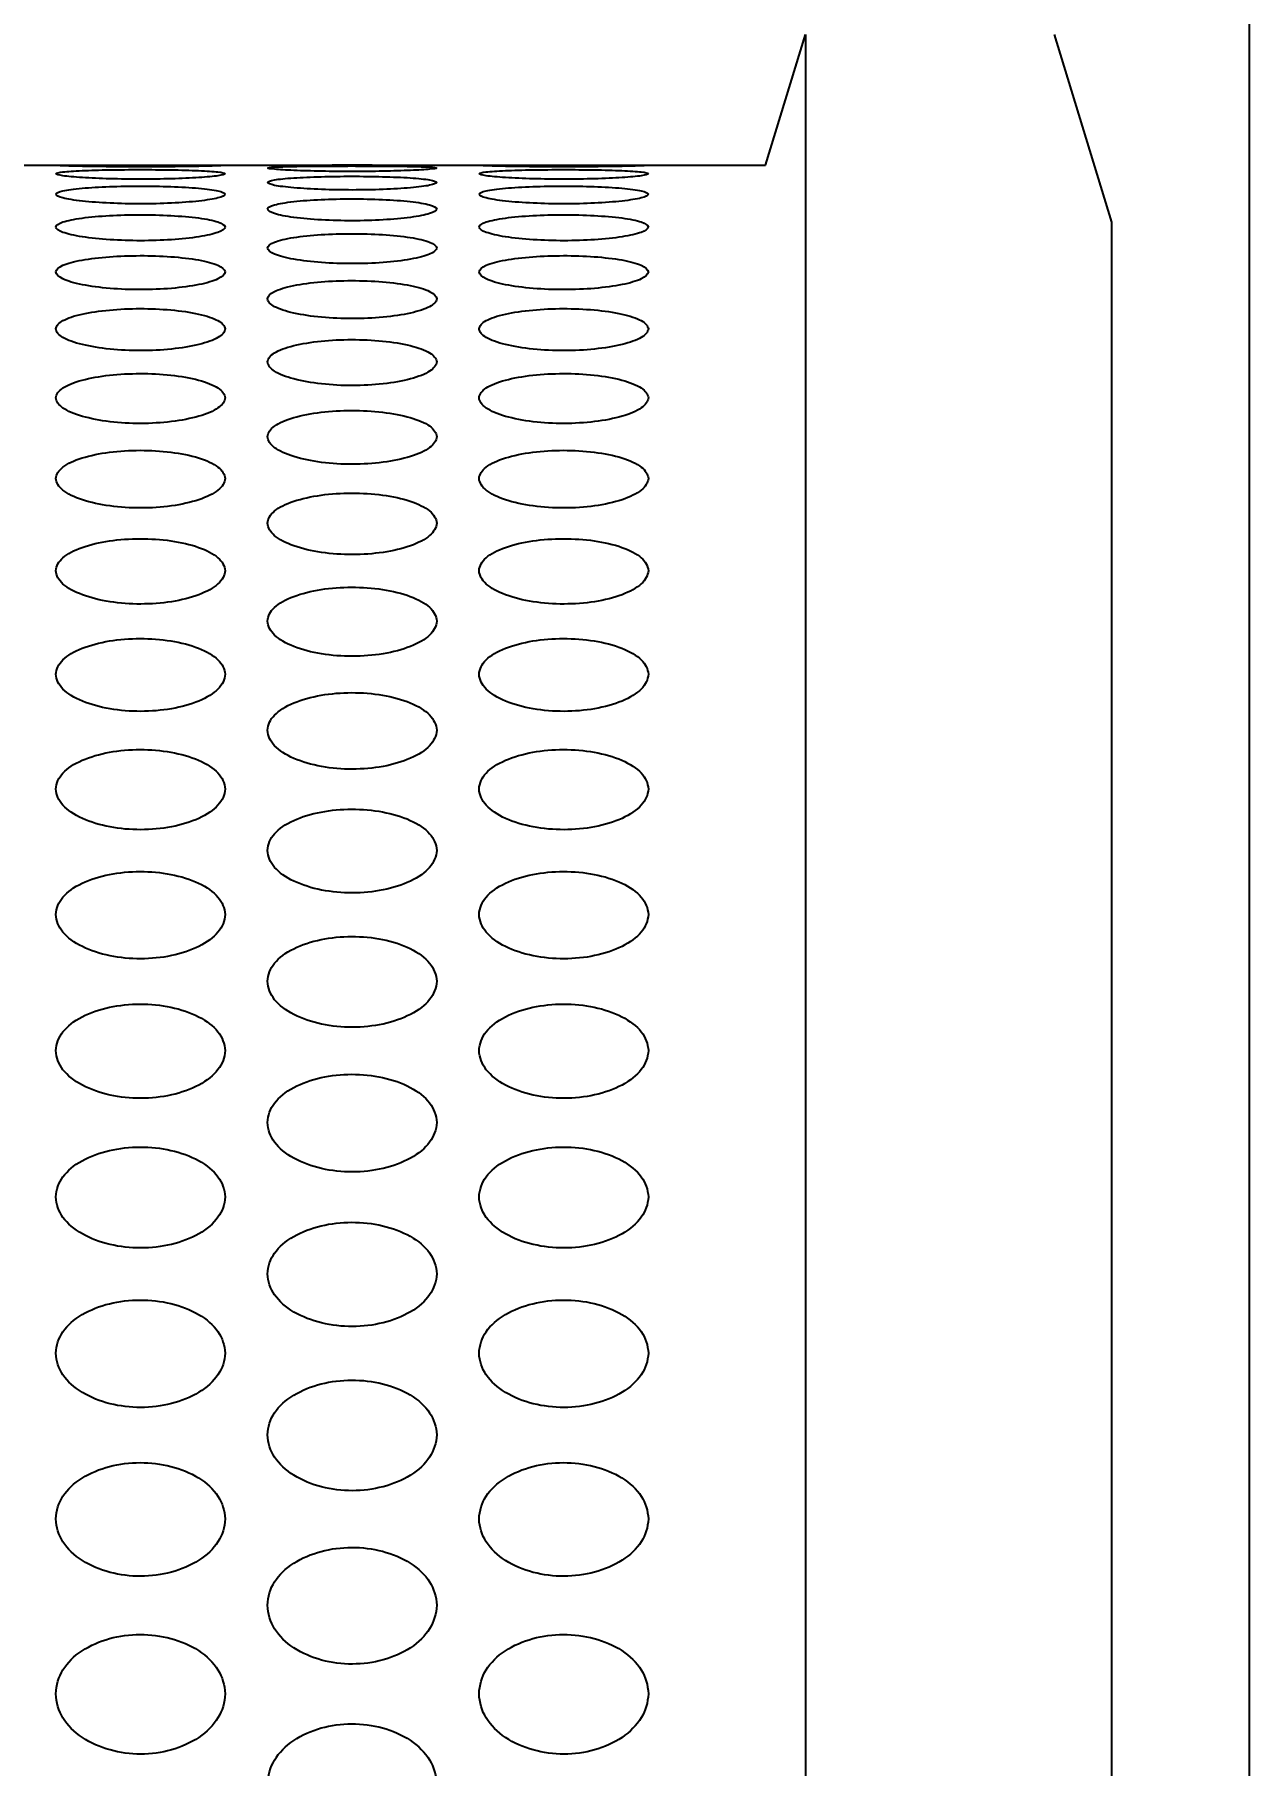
# Model space of a CAD drawing. Header units: millimetres. Extents: x 750 to 8479, y 2174 to 4333.
# Drawn here: x 2692.2 to 2749.6, y 3931.7 to 4013.5 of the extents above; entities that cross this region are included whole.
import ezdxf

# ---------------------------------------------------------------- set-up
doc = ezdxf.new("R2010")
doc.units = ezdxf.units.MM
doc.header["$LTSCALE"] = 153.67
doc.header["$PDMODE"] = 3
doc.header["$PDSIZE"] = 8
doc.layers.get('0').update_dxf_attribs({"linetype": 'CONTINUOUS'})
doc.layers.get('Defpoints').update_dxf_attribs({"linetype": 'CONTINUOUS'})
doc.layers.add('02___PRT_ALL_AXES', color=7, linetype='CONTINUOUS')
doc.styles.get("Standard").update_dxf_attribs({"font": 'calibri.ttf'})
doc.dimstyles.get("Standard").update_dxf_attribs({"dimtxt": 17.5, "dimasz": 17.5, "dimexe": 1.5, "dimexo": 1, "dimtad": 1, "dimdsep": 46, "dimtxsty": 'Standard', "dimblk": '_FILLED', "dimblk1": '_FILLED', "dimblk2": '_FILLED', "dimcen": 0.09, "dimazin": 2, "dimtol": 1, "dimtp": 0.01, "dimtm": 0.01, "dimtfac": 1, "dimtofl": 0, "dimtmove": 0, "dimatfit": 3, "dimldrblk": '_FILLED', "dimfxl": 1, "dimtolj": 1, "dimarcsym": 0})

# ---------------------------------------------------------------- blocks, each defined once
blk = doc.blocks.new('_FILLED')
at = {"color": 0, "linetype": 'ByBlock'}
blk.add_solid([(0, 0), (-1, 0.2143), (-1, -0.2143)], dxfattribs=at)
blk = doc.blocks.new('*D35')
at = {"color": 0, "lineweight": -2}
for p, q in [((2172.164, 4025.33), (2172.164, 4062.926)), ((2749.564, 3876.371), (2749.564, 4062.926)), ((2189.664, 4061.426), (2426.858, 4061.426)), ((2732.064, 4061.426), (2494.87, 4061.426))]:
    blk.add_line(p, q, dxfattribs=at)
at = {"layer": 'Defpoints', "color": 0}
for p in [(2749.564, 4061.426), (2172.164, 4024.33), (2749.564, 3875.371)]:
    blk.add_point(p, dxfattribs=at)
at = {"color": 0, "linetype": 'ByBlock', "lineweight": -2, "xscale": 17.5, "yscale": 17.5, "zscale": 17.5, "rotation": 180}
blk.add_blockref('_FILLED', (2172.164, 4061.426), dxfattribs=at)
at = {"color": 0, "linetype": 'ByBlock', "lineweight": -2, "xscale": 17.5, "yscale": 17.5, "zscale": 17.5}
blk.add_blockref('_FILLED', (2749.564, 4061.426), dxfattribs=at)
at = {"color": 0, "insert": (2460.864, 4061.426), "char_height": 30, "attachment_point": 5}
blk.add_mtext('\\A1;\\A1;575', dxfattribs=at)

msp = doc.modelspace()

# ---------------------------------------------------------------- linework, layer by layer
at = {"linetype": 'Continuous'}
msp.add_line((2284.7516, 4007.32203), (2726.69963, 4007.32203), dxfattribs=at)
at = {"layer": '02___PRT_ALL_AXES', "linetype": 'Continuous'}
for p, q in [((2726.69963, 4007.32203), (2728.58797, 4013.49853)), ((2728.58797, 4013.49853), (2728.58797, 3776.10294)), ((2740.34045, 4013.49853), (2743.0516, 4004.63073)), ((2708.1145, 4007.32203), (2706.21847, 4007.32203)), ((2743.0516, 4004.63073), (2743.0516, 3775.76381))]:
    msp.add_line(p, q, dxfattribs=at)
for points in [[(2701.16421, 4007.31348), (2701.14237, 4007.30857), (2700.93039, 4007.29574), (2699.98744, 4007.27164), (2698.64757, 4007.25255), (2697.18087, 4007.24566), (2695.707, 4007.25228), (2694.35251, 4007.27138), (2693.39937, 4007.29566), (2693.18584, 4007.30855), (2693.16421, 4007.31348)], [(2693.16421, 4006.92314), (2693.18605, 4006.9567), (2693.39803, 4007.01266), (2694.34098, 4007.07508), (2695.68085, 4007.11045), (2697.14755, 4007.12149), (2698.62142, 4007.1109), (2699.97591, 4007.07566), (2700.92905, 4007.01297), (2701.14258, 4006.95683), (2701.16421, 4006.92314)], [(2701.16421, 4006.92314), (2701.14237, 4006.88959), (2700.93039, 4006.82554), (2699.98744, 4006.73707), (2698.64757, 4006.67747), (2697.18087, 4006.65724), (2695.707, 4006.67666), (2694.35251, 4006.73619), (2693.39937, 4006.82518), (2693.18584, 4006.88945), (2693.16421, 4006.92314)], [(2703.16421, 4007.19096), (2703.18605, 4007.2102), (2703.39803, 4007.24056), (2704.34098, 4007.27078), (2705.68085, 4007.28587), (2707.14755, 4007.29024), (2708.62142, 4007.28606), (2709.97591, 4007.27105), (2710.92905, 4007.24073), (2711.14258, 4007.21028), (2711.16421, 4007.19096)], [(2711.16421, 4007.19096), (2711.14237, 4007.17172), (2710.93039, 4007.13327), (2709.98744, 4007.07697), (2708.64757, 4007.03761), (2707.18087, 4007.02405), (2705.707, 4007.03707), (2704.35251, 4007.0764), (2703.39937, 4007.13305), (2703.18584, 4007.17164), (2703.16421, 4007.19096)], [(2703.16421, 4006.51019), (2703.18605, 4006.55804), (2703.39803, 4006.63958), (2704.34098, 4006.73416), (2705.68085, 4006.78978), (2707.14755, 4006.80749), (2708.62142, 4006.7905), (2709.97591, 4006.73505), (2710.92905, 4006.64004), (2711.14258, 4006.55824), (2711.16421, 4006.51019)], [(2721.16421, 4007.31348), (2721.14237, 4007.30857), (2720.93039, 4007.29574), (2719.98744, 4007.27164), (2718.64757, 4007.25255), (2717.18087, 4007.24566), (2715.707, 4007.25228), (2714.35251, 4007.27138), (2713.39937, 4007.29566), (2713.18584, 4007.30855), (2713.16421, 4007.31348)], [(2713.16421, 4006.92314), (2713.18605, 4006.9567), (2713.39803, 4007.01266), (2714.34098, 4007.07508), (2715.68085, 4007.11045), (2717.14755, 4007.12149), (2718.62142, 4007.1109), (2719.97591, 4007.07566), (2720.92905, 4007.01297), (2721.14258, 4006.95683), (2721.16421, 4006.92314)], [(2721.16421, 4006.92314), (2721.14237, 4006.88959), (2720.93039, 4006.82554), (2719.98744, 4006.73707), (2718.64757, 4006.67747), (2717.18087, 4006.65724), (2715.707, 4006.67666), (2714.35251, 4006.73619), (2713.39937, 4006.82518), (2713.18584, 4006.88945), (2713.16421, 4006.92314)], [(2693.16421, 4005.95235), (2693.18605, 4006.01447), (2693.39803, 4006.12153), (2694.34098, 4006.24822), (2695.68085, 4006.32405), (2697.14755, 4006.34842), (2698.62142, 4006.32504), (2699.97591, 4006.24942), (2700.92905, 4006.12213), (2701.14258, 4006.01472), (2701.16421, 4005.95235)], [(2701.16421, 4005.95235), (2701.14237, 4005.89023), (2700.93039, 4005.77513), (2699.98744, 4005.62248), (2698.64757, 4005.52251), (2697.18087, 4005.48899), (2695.707, 4005.52116), (2694.35251, 4005.62099), (2693.39937, 4005.77447), (2693.18584, 4005.88998), (2693.16421, 4005.95235)], [(2711.16421, 4006.51019), (2711.14237, 4006.46234), (2710.93039, 4006.37274), (2709.98744, 4006.25215), (2708.64757, 4006.17234), (2707.18087, 4006.14546), (2705.707, 4006.17126), (2704.35251, 4006.25096), (2703.39937, 4006.37223), (2703.18584, 4006.46215), (2703.16421, 4006.51019)], [(2713.16421, 4005.95235), (2713.18605, 4006.01447), (2713.39803, 4006.12153), (2714.34098, 4006.24822), (2715.68085, 4006.32405), (2717.14755, 4006.34842), (2718.62142, 4006.32504), (2719.97591, 4006.24942), (2720.92905, 4006.12213), (2721.14258, 4006.01472), (2721.16421, 4005.95235)], [(2721.16421, 4005.95235), (2721.14237, 4005.89023), (2720.93039, 4005.77513), (2719.98744, 4005.62248), (2718.64757, 4005.52251), (2717.18087, 4005.48899), (2715.707, 4005.52116), (2714.35251, 4005.62099), (2713.39937, 4005.77447), (2713.18584, 4005.88998), (2713.16421, 4005.95235)], [(2703.16421, 4005.24995), (2703.18605, 4005.3263), (2703.39803, 4005.45882), (2704.34098, 4005.61754), (2705.68085, 4005.71355), (2707.14755, 4005.74456), (2708.62142, 4005.71481), (2709.97591, 4005.61905), (2710.92905, 4005.45956), (2711.14258, 4005.3266), (2711.16421, 4005.24995)], [(2711.16421, 4005.24995), (2711.14237, 4005.1736), (2710.93039, 4005.03305), (2709.98744, 4004.84844), (2708.64757, 4004.72837), (2707.18087, 4004.68823), (2705.707, 4004.72676), (2704.35251, 4004.84664), (2703.39937, 4005.03225), (2703.18584, 4005.17329), (2703.16421, 4005.24995)], [(2693.16421, 4004.40338), (2693.18605, 4004.49392), (2693.39803, 4004.65182), (2694.34098, 4004.84249), (2695.68085, 4004.95861), (2697.14755, 4004.99625), (2698.62142, 4004.96014), (2699.97591, 4004.84431), (2700.92905, 4004.65271), (2701.14258, 4004.49428), (2701.16421, 4004.40338)], [(2701.16421, 4004.40338), (2701.14237, 4004.31285), (2700.93039, 4004.14694), (2699.98744, 4003.93048), (2698.64757, 4003.79037), (2697.18087, 4003.74365), (2695.707, 4003.7885), (2694.35251, 4003.92837), (2693.39937, 4004.146), (2693.18584, 4004.31248), (2693.16421, 4004.40338)], [(2713.16421, 4004.40338), (2713.18605, 4004.49392), (2713.39803, 4004.65182), (2714.34098, 4004.84249), (2715.68085, 4004.95861), (2717.14755, 4004.99625), (2718.62142, 4004.96014), (2719.97591, 4004.84431), (2720.92905, 4004.65271), (2721.14258, 4004.49428), (2721.16421, 4004.40338)], [(2721.16421, 4004.40338), (2721.14237, 4004.31285), (2720.93039, 4004.14694), (2719.98744, 4003.93048), (2718.64757, 4003.79037), (2717.18087, 4003.74365), (2715.707, 4003.7885), (2714.35251, 4003.92837), (2713.39937, 4004.146), (2713.18584, 4004.31248), (2713.16421, 4004.40338)], [(2703.16421, 4003.41316), (2703.18605, 4003.51783), (2703.39803, 4003.70102), (2704.34098, 4003.92352), (2705.68085, 4004.05969), (2707.14755, 4004.10393), (2708.62142, 4004.06148), (2709.97591, 4003.92565), (2710.92905, 4003.70205), (2711.14258, 4003.51825), (2711.16421, 4003.41316)], [(2693.16421, 4002.27985), (2693.18605, 4002.39859), (2693.39803, 4002.60697), (2694.34098, 4002.86117), (2695.68085, 4003.01731), (2697.14755, 4003.06812), (2698.62142, 4003.01936), (2699.97591, 4002.8636), (2700.92905, 4002.60814), (2701.14258, 4002.39907), (2701.16421, 4002.27985)], [(2711.16421, 4003.41316), (2711.14237, 4003.30849), (2710.93039, 4003.11732), (2709.98744, 4002.86914), (2708.64757, 4002.70908), (2707.18087, 4002.65578), (2705.707, 4002.70693), (2704.35251, 4002.86672), (2703.39937, 4003.11624), (2703.18584, 4003.30806), (2703.16421, 4003.41316)], [(2713.16421, 4002.27985), (2713.18605, 4002.39859), (2713.39803, 4002.60697), (2714.34098, 4002.86117), (2715.68085, 4003.01731), (2717.14755, 4003.06812), (2718.62142, 4003.01936), (2719.97591, 4002.8636), (2720.92905, 4002.60814), (2721.14258, 4002.39907), (2721.16421, 4002.27985)], [(2701.16421, 4002.27985), (2701.14237, 4002.1611), (2700.93039, 4001.94479), (2699.98744, 4001.66503), (2698.64757, 4001.4851), (2697.18087, 4001.42527), (2695.707, 4001.4827), (2694.35251, 4001.6623), (2693.39937, 4001.94357), (2693.18584, 4002.16062), (2693.16421, 4002.27985)], [(2703.16421, 4001.00411), (2703.18605, 4001.13686), (2703.39803, 4001.3703), (2704.34098, 4001.65605), (2705.68085, 4001.83207), (2707.14755, 4001.88943), (2708.62142, 4001.83439), (2709.97591, 4001.65879), (2710.92905, 4001.37161), (2711.14258, 4001.13739), (2711.16421, 4001.00411)], [(2721.16421, 4002.27985), (2721.14237, 4002.1611), (2720.93039, 4001.94479), (2719.98744, 4001.66503), (2718.64757, 4001.4851), (2717.18087, 4001.42527), (2715.707, 4001.4827), (2714.35251, 4001.6623), (2713.39937, 4001.94357), (2713.18584, 4002.16062), (2713.16421, 4002.27985)], [(2711.16421, 4001.00411), (2711.14237, 4000.87137), (2710.93039, 4000.63004), (2709.98744, 4000.31885), (2708.64757, 4000.11917), (2707.18087, 4000.05284), (2705.707, 4000.11651), (2704.35251, 4000.31582), (2703.39937, 4000.62867), (2703.18584, 4000.87083), (2703.16421, 4001.00411)], [(2693.16421, 3999.5867), (2693.18605, 3999.73337), (2693.39803, 3999.99174), (2694.34098, 4000.30888), (2695.68085, 4000.50468), (2697.14755, 4000.56855), (2698.62142, 4000.50726), (2699.97591, 4000.31192), (2700.92905, 3999.9932), (2701.14258, 3999.73397), (2701.16421, 3999.5867)], [(2713.16421, 3999.5867), (2713.18605, 3999.73337), (2713.39803, 3999.99174), (2714.34098, 4000.30888), (2715.68085, 4000.50468), (2717.14755, 4000.56855), (2718.62142, 4000.50726), (2719.97591, 4000.31192), (2720.92905, 3999.9932), (2721.14258, 3999.73397), (2721.16421, 3999.5867)], [(2701.16421, 3999.5867), (2701.14237, 3999.44003), (2700.93039, 3999.17382), (2699.98744, 3998.8314), (2698.64757, 3998.61208), (2697.18087, 3998.53929), (2695.707, 3998.60915), (2694.35251, 3998.82807), (2693.39937, 3999.17232), (2693.18584, 3999.43944), (2693.16421, 3999.5867)], [(2721.16421, 3999.5867), (2721.14237, 3999.44003), (2720.93039, 3999.17382), (2719.98744, 3998.8314), (2718.64757, 3998.61208), (2717.18087, 3998.53929), (2715.707, 3998.60915), (2714.35251, 3998.82807), (2713.39937, 3999.17232), (2713.18584, 3999.43944), (2713.16421, 3999.5867)], [(2703.16421, 3998.02844), (2703.18605, 3998.18895), (2703.39803, 3998.4721), (2704.34098, 3998.82044), (2705.68085, 3999.03589), (2707.14755, 3999.10625), (2708.62142, 3999.03874), (2709.97591, 3998.82378), (2710.92905, 3998.47369), (2711.14258, 3998.1896), (2711.16421, 3998.02844)], [(2711.16421, 3998.02844), (2711.14237, 3997.86793), (2710.93039, 3997.57699), (2709.98744, 3997.20353), (2708.64757, 3996.96471), (2707.18087, 3996.8855), (2705.707, 3996.96152), (2704.35251, 3997.19991), (2703.39937, 3997.57535), (2703.18584, 3997.86728), (2703.16421, 3998.02844)], [(2693.16421, 3996.33024), (2693.18605, 3996.5045), (2693.39803, 3996.81225), (2694.34098, 3997.19159), (2695.68085, 3997.42658), (2697.14755, 3997.50337), (2698.62142, 3997.42968), (2699.97591, 3997.19523), (2700.92905, 3996.81398), (2701.14258, 3996.5052), (2701.16421, 3996.33024)], [(2713.16421, 3996.33024), (2713.18605, 3996.5045), (2713.39803, 3996.81225), (2714.34098, 3997.19159), (2715.68085, 3997.42658), (2717.14755, 3997.50337), (2718.62142, 3997.42968), (2719.97591, 3997.19523), (2720.92905, 3996.81398), (2721.14258, 3996.5052), (2721.16421, 3996.33024)], [(2701.16421, 3996.33024), (2701.14237, 3996.15598), (2700.93039, 3995.84049), (2699.98744, 3995.43621), (2698.64757, 3995.17802), (2697.18087, 3995.09243), (2695.707, 3995.17457), (2694.35251, 3995.43229), (2693.39937, 3995.83871), (2693.18584, 3996.15528), (2693.16421, 3996.33024)], [(2721.16421, 3996.33024), (2721.14237, 3996.15598), (2720.93039, 3995.84049), (2719.98744, 3995.43621), (2718.64757, 3995.17802), (2717.18087, 3995.09243), (2715.707, 3995.17457), (2714.35251, 3995.43229), (2713.39937, 3995.83871), (2713.18584, 3996.15528), (2713.16421, 3996.33024)], [(2703.16421, 3994.49309), (2703.18605, 3994.68099), (2703.39803, 3995.01318), (2704.34098, 3995.42329), (2705.68085, 3995.67768), (2707.14755, 3995.76086), (2708.62142, 3995.68104), (2709.97591, 3995.42723), (2710.92905, 3995.01505), (2711.14258, 3994.68175), (2711.16421, 3994.49309)], [(2711.16421, 3994.49309), (2711.14237, 3994.30519), (2710.93039, 3993.96532), (2709.98744, 3993.53046), (2708.64757, 3993.25305), (2707.18087, 3993.16114), (2705.707, 3993.24935), (2704.35251, 3993.52624), (2703.39937, 3993.96341), (2703.18584, 3994.30443), (2703.16421, 3994.49309)], [(2693.16421, 3992.51806), (2693.18605, 3992.7195), (2693.39803, 3993.07593), (2694.34098, 3993.51657), (2695.68085, 3993.79021), (2697.14755, 3993.87973), (2698.62142, 3993.79383), (2699.97591, 3993.5208), (2700.92905, 3993.07793), (2701.14258, 3992.72031), (2701.16421, 3992.51806)], [(2713.16421, 3992.51806), (2713.18605, 3992.7195), (2713.39803, 3993.07593), (2714.34098, 3993.51657), (2715.68085, 3993.79021), (2717.14755, 3993.87973), (2718.62142, 3993.79383), (2719.97591, 3993.5208), (2720.92905, 3993.07793), (2721.14258, 3992.72031), (2721.16421, 3992.51806)], [(2701.16421, 3992.51806), (2701.14237, 3992.31662), (2700.93039, 3991.95259), (2699.98744, 3991.4874), (2698.64757, 3991.19093), (2697.18087, 3991.09275), (2695.707, 3991.18698), (2694.35251, 3991.48289), (2693.39937, 3991.95054), (2693.18584, 3992.31581), (2693.16421, 3992.51806)], [(2721.16421, 3992.51806), (2721.14237, 3992.31662), (2720.93039, 3991.95259), (2719.98744, 3991.4874), (2718.64757, 3991.19093), (2717.18087, 3991.09275), (2715.707, 3991.18698), (2714.35251, 3991.48289), (2713.39937, 3991.95054), (2713.18584, 3992.31581), (2713.16421, 3992.51806)], [(2703.16421, 3990.40631), (2703.18605, 3990.62117), (2703.39803, 3991.00162), (2704.34098, 3991.47255), (2705.68085, 3991.76527), (2707.14755, 3991.86109), (2708.62142, 3991.76915), (2709.97591, 3991.47707), (2710.92905, 3991.00376), (2711.14258, 3990.62203), (2711.16421, 3990.40631)], [(2711.16421, 3990.40631), (2711.14237, 3990.19146), (2710.93039, 3989.80346), (2709.98744, 3989.30821), (2708.64757, 3988.99286), (2707.18087, 3988.88847), (2705.707, 3988.98866), (2704.35251, 3989.30341), (2703.39937, 3989.80127), (2703.18584, 3990.19059), (2703.16421, 3990.40631)], [(2693.16421, 3988.15907), (2693.18605, 3988.38722), (2693.39803, 3988.79148), (2694.34098, 3989.29241), (2695.68085, 3989.60406), (2697.14755, 3989.7061), (2698.62142, 3989.60818), (2699.97591, 3989.29722), (2700.92905, 3988.79375), (2701.14258, 3988.38814), (2701.16421, 3988.15907)], [(2713.16421, 3988.15907), (2713.18605, 3988.38722), (2713.39803, 3988.79148), (2714.34098, 3989.29241), (2715.68085, 3989.60406), (2717.14755, 3989.7061), (2718.62142, 3989.60818), (2719.97591, 3989.29722), (2720.92905, 3988.79375), (2721.14258, 3988.38814), (2721.16421, 3988.15907)], [(2701.16421, 3988.15907), (2701.14237, 3987.93092), (2700.93039, 3987.51919), (2699.98744, 3986.99418), (2698.64757, 3986.66012), (2697.18087, 3986.54958), (2695.707, 3986.65567), (2694.35251, 3986.98909), (2693.39937, 3987.51687), (2693.18584, 3987.93), (2693.16421, 3988.15907)], [(2721.16421, 3988.15907), (2721.14237, 3987.93092), (2720.93039, 3987.51919), (2719.98744, 3986.99418), (2718.64757, 3986.66012), (2717.18087, 3986.54958), (2715.707, 3986.65567), (2714.35251, 3986.98909), (2713.39937, 3987.51687), (2713.18584, 3987.93), (2713.16421, 3988.15907)], [(2703.16421, 3985.77765), (2703.18605, 3986.01896), (2703.39803, 3986.44679), (2704.34098, 3986.97743), (2705.68085, 3987.30781), (2707.14755, 3987.41604), (2708.62142, 3987.31219), (2709.97591, 3986.98253), (2710.92905, 3986.44919), (2711.14258, 3986.01993), (2711.16421, 3985.77765)], [(2711.16421, 3985.77765), (2711.14237, 3985.53634), (2710.93039, 3985.10112), (2709.98744, 3984.54664), (2708.64757, 3984.19409), (2707.18087, 3984.07746), (2705.707, 3984.18939), (2704.35251, 3984.54127), (2703.39937, 3985.09867), (2703.18584, 3985.53537), (2703.16421, 3985.77765)], [(2693.16421, 3983.26344), (2693.18605, 3983.51777), (2693.39803, 3983.96892), (2694.34098, 3984.52896), (2695.68085, 3984.87789), (2697.14755, 3984.99222), (2698.62142, 3984.88251), (2699.97591, 3984.53435), (2700.92905, 3983.97146), (2701.14258, 3983.51879), (2701.16421, 3983.26344)], [(2713.16421, 3983.26344), (2713.18605, 3983.51777), (2713.39803, 3983.96892), (2714.34098, 3984.52896), (2715.68085, 3984.87789), (2717.14755, 3984.99222), (2718.62142, 3984.88251), (2719.97591, 3984.53435), (2720.92905, 3983.97146), (2721.14258, 3983.51879), (2721.16421, 3983.26344)], [(2701.16421, 3983.26344), (2701.14237, 3983.00912), (2700.93039, 3982.55066), (2699.98744, 3981.96704), (2698.64757, 3981.59618), (2697.18087, 3981.47354), (2695.707, 3981.59124), (2694.35251, 3981.96139), (2693.39937, 3982.54807), (2693.18584, 3983.00809), (2693.16421, 3983.26344)], [(2721.16421, 3983.26344), (2721.14237, 3983.00912), (2720.93039, 3982.55066), (2719.98744, 3981.96704), (2718.64757, 3981.59618), (2717.18087, 3981.47354), (2715.707, 3981.59124), (2714.35251, 3981.96139), (2713.39937, 3982.54807), (2713.18584, 3983.00809), (2713.16421, 3983.26344)], [(2703.16421, 3980.61791), (2703.18605, 3980.88511), (2703.39803, 3981.35932), (2704.34098, 3981.94843), (2705.68085, 3982.3157), (2707.14755, 3982.43608), (2708.62142, 3982.32056), (2709.97591, 3981.9541), (2710.92905, 3981.36198), (2711.14258, 3980.88619), (2711.16421, 3980.61791)], [(2711.16421, 3980.61791), (2711.14237, 3980.35072), (2710.93039, 3979.86929), (2709.98744, 3979.25687), (2708.64757, 3978.86793), (2707.18087, 3978.73934), (2705.707, 3978.86275), (2704.35251, 3979.25094), (2703.39937, 3979.86657), (2703.18584, 3980.34964), (2703.16421, 3980.61791)], [(2693.16421, 3977.84261), (2693.18605, 3978.12252), (2693.39803, 3978.6195), (2694.34098, 3979.23735), (2695.68085, 3979.62275), (2697.14755, 3979.7491), (2698.62142, 3979.62785), (2699.97591, 3979.2433), (2700.92905, 3978.6223), (2701.14258, 3978.12364), (2701.16421, 3977.84261)], [(2713.16421, 3977.84261), (2713.18605, 3978.12252), (2713.39803, 3978.6195), (2714.34098, 3979.23735), (2715.68085, 3979.62275), (2717.14755, 3979.7491), (2718.62142, 3979.62785), (2719.97591, 3979.2433), (2720.92905, 3978.6223), (2721.14258, 3978.12364), (2721.16421, 3977.84261)], [(2701.16421, 3977.84261), (2701.14237, 3977.5627), (2700.93039, 3977.05858), (2699.98744, 3976.41772), (2698.64757, 3976.01093), (2697.18087, 3975.87646), (2695.707, 3976.00551), (2694.35251, 3976.41152), (2693.39937, 3977.05574), (2693.18584, 3977.56157), (2693.16421, 3977.84261)], [(2721.16421, 3977.84261), (2721.14237, 3977.5627), (2720.93039, 3977.05858), (2719.98744, 3976.41772), (2718.64757, 3976.01093), (2717.18087, 3975.87646), (2715.707, 3976.00551), (2714.35251, 3976.41152), (2713.39937, 3977.05574), (2713.18584, 3977.56157), (2713.16421, 3977.84261)], [(2703.16421, 3974.93915), (2703.18605, 3975.23161), (2703.39803, 3975.75108), (2704.34098, 3976.3973), (2705.68085, 3976.8006), (2707.14755, 3976.93285), (2708.62142, 3976.80594), (2709.97591, 3976.40352), (2710.92905, 3975.75401), (2711.14258, 3975.23278), (2711.16421, 3974.93915)], [(2711.16421, 3974.93915), (2711.14237, 3974.64669), (2710.93039, 3974.12017), (2709.98744, 3973.45125), (2708.64757, 3973.02684), (2707.18087, 3972.88658), (2705.707, 3973.02118), (2704.35251, 3973.44477), (2703.39937, 3974.1172), (2703.18584, 3974.64551), (2703.16421, 3974.93915)], [(2693.16421, 3971.90922), (2693.18605, 3972.21406), (2693.39803, 3972.75573), (2694.34098, 3973.42994), (2695.68085, 3973.8509), (2697.14755, 3973.98898), (2698.62142, 3973.85648), (2699.97591, 3973.43643), (2700.92905, 3972.75877), (2701.14258, 3972.21529), (2701.16421, 3971.90922)], [(2713.16421, 3971.90922), (2713.18605, 3972.21406), (2713.39803, 3972.75573), (2714.34098, 3973.42994), (2715.68085, 3973.8509), (2717.14755, 3973.98898), (2718.62142, 3973.85648), (2719.97591, 3973.43643), (2720.92905, 3972.75877), (2721.14258, 3972.21529), (2721.16421, 3971.90922)], [(2701.16421, 3971.90922), (2701.14237, 3971.60438), (2700.93039, 3971.05578), (2699.98744, 3970.35918), (2698.64757, 3969.9174), (2697.18087, 3969.77143), (2695.707, 3969.91152), (2694.35251, 3970.35244), (2693.39937, 3971.05269), (2693.18584, 3971.60316), (2693.16421, 3971.90922)], [(2721.16421, 3971.90922), (2721.14237, 3971.60438), (2720.93039, 3971.05578), (2719.98744, 3970.35918), (2718.64757, 3969.9174), (2717.18087, 3969.77143), (2715.707, 3969.91152), (2714.35251, 3970.35244), (2713.39937, 3971.05269), (2713.18584, 3971.60316), (2713.16421, 3971.90922)], [(2703.16421, 3968.75461), (2703.18605, 3969.07165), (2703.39803, 3969.63518), (2704.34098, 3970.337), (2705.68085, 3970.77538), (2707.14755, 3970.9192), (2708.62142, 3970.78119), (2709.97591, 3970.34375), (2710.92905, 3969.63836), (2711.14258, 3969.07293), (2711.16421, 3968.75461)], [(2711.16421, 3968.75461), (2711.14237, 3968.43757), (2710.93039, 3967.86719), (2709.98744, 3967.14333), (2708.64757, 3966.68443), (2707.18087, 3966.53284), (2705.707, 3966.67832), (2704.35251, 3967.13632), (2703.39937, 3967.86398), (2703.18584, 3968.43629), (2703.16421, 3968.75461)], [(2693.16421, 3965.47714), (2693.18605, 3965.8062), (2693.39803, 3966.39128), (2694.34098, 3967.12028), (2695.68085, 3967.57582), (2697.14755, 3967.7253), (2698.62142, 3967.58186), (2699.97591, 3967.1273), (2700.92905, 3966.39457), (2701.14258, 3965.80753), (2701.16421, 3965.47714)], [(2713.16421, 3965.47714), (2713.18605, 3965.8062), (2713.39803, 3966.39128), (2714.34098, 3967.12028), (2715.68085, 3967.57582), (2717.14755, 3967.7253), (2718.62142, 3967.58186), (2719.97591, 3967.1273), (2720.92905, 3966.39457), (2721.14258, 3965.80753), (2721.16421, 3965.47714)], [(2701.16421, 3965.47714), (2701.14237, 3965.14809), (2700.93039, 3964.55628), (2699.98744, 3963.80557), (2698.64757, 3963.32983), (2697.18087, 3963.17269), (2695.707, 3963.32349), (2694.35251, 3963.7983), (2693.39937, 3964.55294), (2693.18584, 3965.14676), (2693.16421, 3965.47714)], [(2721.16421, 3965.47714), (2721.14237, 3965.14809), (2720.93039, 3964.55628), (2719.98744, 3963.80557), (2718.64757, 3963.32983), (2717.18087, 3963.17269), (2715.707, 3963.32349), (2714.35251, 3963.7983), (2713.39937, 3964.55294), (2713.18584, 3965.14676), (2713.16421, 3965.47714)], [(2703.16421, 3962.07874), (2703.18605, 3962.41962), (2703.39803, 3963.0259), (2704.34098, 3963.78167), (2705.68085, 3964.25411), (2707.14755, 3964.40916), (2708.62142, 3964.26037), (2709.97591, 3963.78894), (2710.92905, 3963.02931), (2711.14258, 3962.421), (2711.16421, 3962.07874)], [(2711.16421, 3962.07874), (2711.14237, 3961.73786), (2710.93039, 3961.12496), (2709.98744, 3960.34784), (2708.64757, 3959.85553), (2707.18087, 3959.69295), (2705.707, 3959.84898), (2704.35251, 3960.34032), (2703.39937, 3961.12151), (2703.18584, 3961.73649), (2703.16421, 3962.07874)], [(2693.16421, 3958.56139), (2693.18605, 3958.91389), (2693.39803, 3959.54102), (2694.34098, 3960.32311), (2695.68085, 3960.81217), (2697.14755, 3960.9727), (2698.62142, 3960.81865), (2699.97591, 3960.33064), (2700.92905, 3959.54455), (2701.14258, 3958.91531), (2701.16421, 3958.56139)], [(2713.16421, 3958.56139), (2713.18605, 3958.91389), (2713.39803, 3959.54102), (2714.34098, 3960.32311), (2715.68085, 3960.81217), (2717.14755, 3960.9727), (2718.62142, 3960.81865), (2719.97591, 3960.33064), (2720.92905, 3959.54455), (2721.14258, 3958.91531), (2721.16421, 3958.56139)], [(2701.16421, 3958.56139), (2701.14237, 3958.20888), (2700.93039, 3957.57525), (2699.98744, 3956.77217), (2698.64757, 3956.26359), (2697.18087, 3956.09566), (2695.707, 3956.25682), (2694.35251, 3956.7644), (2693.39937, 3957.57168), (2693.18584, 3958.20746), (2693.16421, 3958.56139)], [(2721.16421, 3958.56139), (2721.14237, 3958.20888), (2720.93039, 3957.57525), (2719.98744, 3956.77217), (2718.64757, 3956.26359), (2717.18087, 3956.09566), (2715.707, 3956.25682), (2714.35251, 3956.7644), (2713.39937, 3957.57168), (2713.18584, 3958.20746), (2713.16421, 3958.56139)], [(2703.16421, 3954.92713), (2703.18605, 3955.29106), (2703.39803, 3955.93866), (2704.34098, 3956.74662), (2705.68085, 3957.25202), (2707.14755, 3957.41794), (2708.62142, 3957.25872), (2709.97591, 3956.7544), (2710.92905, 3955.94231), (2711.14258, 3955.29252), (2711.16421, 3954.92713)], [(2711.16421, 3954.92713), (2711.14237, 3954.5632), (2710.93039, 3953.90921), (2709.98744, 3953.08065), (2708.64757, 3952.55608), (2707.18087, 3952.3829), (2705.707, 3952.5491), (2704.35251, 3953.07264), (2703.39937, 3953.90553), (2703.18584, 3954.56174), (2703.16421, 3954.92713)], [(2693.16421, 3951.1781), (2693.18605, 3951.55323), (2693.39803, 3952.22094), (2694.34098, 3953.05429), (2695.68085, 3953.57573), (2697.14755, 3953.74694), (2698.62142, 3953.58264), (2699.97591, 3953.06231), (2700.92905, 3952.22469), (2701.14258, 3951.55474), (2701.16421, 3951.1781)], [(2713.16421, 3951.1781), (2713.18605, 3951.55323), (2713.39803, 3952.22094), (2714.34098, 3953.05429), (2715.68085, 3953.57573), (2717.14755, 3953.74694), (2718.62142, 3953.58264), (2719.97591, 3953.06231), (2720.92905, 3952.22469), (2721.14258, 3951.55474), (2721.16421, 3951.1781)], [(2701.16421, 3951.1781), (2701.14237, 3950.80296), (2700.93039, 3950.12899), (2699.98744, 3949.27543), (2698.64757, 3948.73519), (2697.18087, 3948.55685), (2695.707, 3948.728), (2694.35251, 3949.26717), (2693.39937, 3950.12519), (2693.18584, 3950.80146), (2693.16421, 3951.1781)], [(2721.16421, 3951.1781), (2721.14237, 3950.80296), (2720.93039, 3950.12899), (2719.98744, 3949.27543), (2718.64757, 3948.73519), (2717.18087, 3948.55685), (2715.707, 3948.728), (2714.35251, 3949.26717), (2713.39937, 3950.12519), (2713.18584, 3950.80146), (2713.16421, 3951.1781)], [(2703.16421, 3947.31648), (2703.18605, 3947.7026), (2703.39803, 3948.39002), (2704.34098, 3949.24827), (2705.68085, 3949.78545), (2707.14755, 3949.96185), (2708.62142, 3949.79257), (2709.97591, 3949.25654), (2710.92905, 3948.39388), (2711.14258, 3947.70415), (2711.16421, 3947.31648)], [(2711.16421, 3947.31648), (2711.14237, 3946.93035), (2710.93039, 3946.23679), (2709.98744, 3945.35873), (2708.64757, 3944.80312), (2707.18087, 3944.61974), (2705.707, 3944.79573), (2704.35251, 3945.35024), (2703.39937, 3946.23288), (2703.18584, 3946.9288), (2703.16421, 3947.31648)], [(2693.16421, 3943.34452), (2693.18605, 3943.7414), (2693.39803, 3944.44813), (2694.34098, 3945.3308), (2695.68085, 3945.8834), (2697.14755, 3946.06489), (2698.62142, 3945.89073), (2699.97591, 3945.3393), (2700.92905, 3944.45211), (2701.14258, 3943.743), (2701.16421, 3943.34452)], [(2713.16421, 3943.34452), (2713.18605, 3943.7414), (2713.39803, 3944.44813), (2714.34098, 3945.3308), (2715.68085, 3945.8834), (2717.14755, 3946.06489), (2718.62142, 3945.89073), (2719.97591, 3945.3393), (2720.92905, 3944.45211), (2721.14258, 3943.743), (2721.16421, 3943.34452)], [(2701.16421, 3943.34452), (2701.14237, 3942.94763), (2700.93039, 3942.23489), (2699.98744, 3941.33284), (2698.64757, 3940.76219), (2697.18087, 3940.57387), (2695.707, 3940.7546), (2694.35251, 3941.32411), (2693.39937, 3942.23087), (2693.18584, 3942.94604), (2693.16421, 3943.34452)], [(2721.16421, 3943.34452), (2721.14237, 3942.94763), (2720.93039, 3942.23489), (2719.98744, 3941.33284), (2718.64757, 3940.76219), (2717.18087, 3940.57387), (2715.707, 3940.7546), (2714.35251, 3941.32411), (2713.39937, 3942.23087), (2713.18584, 3942.94604), (2713.16421, 3943.34452)], [(2703.16421, 3939.26454), (2703.18605, 3939.67196), (2703.39803, 3940.39759), (2704.34098, 3941.30414), (2705.68085, 3941.87185), (2707.14755, 3942.05832), (2708.62142, 3941.87938), (2709.97591, 3941.31288), (2710.92905, 3940.40167), (2711.14258, 3939.6736), (2711.16421, 3939.26454)], [(2711.16421, 3939.26454), (2711.14237, 3938.85713), (2710.93039, 3938.12562), (2709.98744, 3937.2001), (2708.64757, 3936.61476), (2707.18087, 3936.4216), (2705.707, 3936.60697), (2704.35251, 3937.19115), (2703.39937, 3938.1215), (2703.18584, 3938.85549), (2703.16421, 3939.26454)], [(2693.16421, 3935.07894), (2693.18605, 3935.49665), (2693.39803, 3936.24075), (2694.34098, 3937.17067), (2695.68085, 3937.75314), (2697.14755, 3937.94448), (2698.62142, 3937.76086), (2699.97591, 3937.17963), (2700.92905, 3936.24494), (2701.14258, 3935.49833), (2701.16421, 3935.07894)], [(2713.16421, 3935.07894), (2713.18605, 3935.49665), (2713.39803, 3936.24075), (2714.34098, 3937.17067), (2715.68085, 3937.75314), (2717.14755, 3937.94448), (2718.62142, 3937.76086), (2719.97591, 3937.17963), (2720.92905, 3936.24494), (2721.14258, 3935.49833), (2721.16421, 3935.07894)], [(2701.16421, 3935.07894), (2701.14237, 3934.66123), (2700.93039, 3933.91138), (2699.98744, 3932.96294), (2698.64757, 3932.36323), (2697.18087, 3932.16536), (2695.707, 3932.35526), (2694.35251, 3932.95377), (2693.39937, 3933.90716), (2693.18584, 3934.65955), (2693.16421, 3935.07894)], [(2721.16421, 3935.07894), (2721.14237, 3934.66123), (2720.93039, 3933.91138), (2719.98744, 3932.96294), (2718.64757, 3932.36323), (2717.18087, 3932.16536), (2715.707, 3932.35526), (2714.35251, 3932.95377), (2713.39937, 3933.90716), (2713.18584, 3934.65955), (2713.16421, 3935.07894)], [(2703.16421, 3930.79014), (2703.18605, 3931.2179), (2703.39803, 3931.98004), (2704.34098, 3932.93278), (2705.68085, 3933.52968), (2707.14755, 3933.72579), (2708.62142, 3933.5376), (2709.97591, 3932.94196), (2710.92905, 3931.98433), (2711.14258, 3931.21962), (2711.16421, 3930.79014)]]:
    msp.add_open_spline(points, degree=3, dxfattribs=at)

# ---------------------------------------------------------------- dimensions: what is measured, and where the dimension line sits
dim = msp.add_linear_dim(base=(2749.56421, 4061.42643), p1=(2172.16421, 4024.33034), p2=(2749.56421, 3875.37146), text='\\A1;575', dimstyle='Standard', override={"dimtxt": 30, "dimtad": 0, "dimtih": 1, "dimtoh": 1, "dimdec": 4, "dimzin": 0, "dimtxsty": 'Standard', "dimcen": 25.146, "dimadec": 0, "dimazin": 0, "dimtdec": 4, "dimtzin": 0})
dim.commit()
dim.dimension.update_dxf_attribs({"geometry": '*D35', "text_midpoint": (2460.86421, 4061.42643), "dimtype": 160})

doc.saveas('drawing.dxf')
